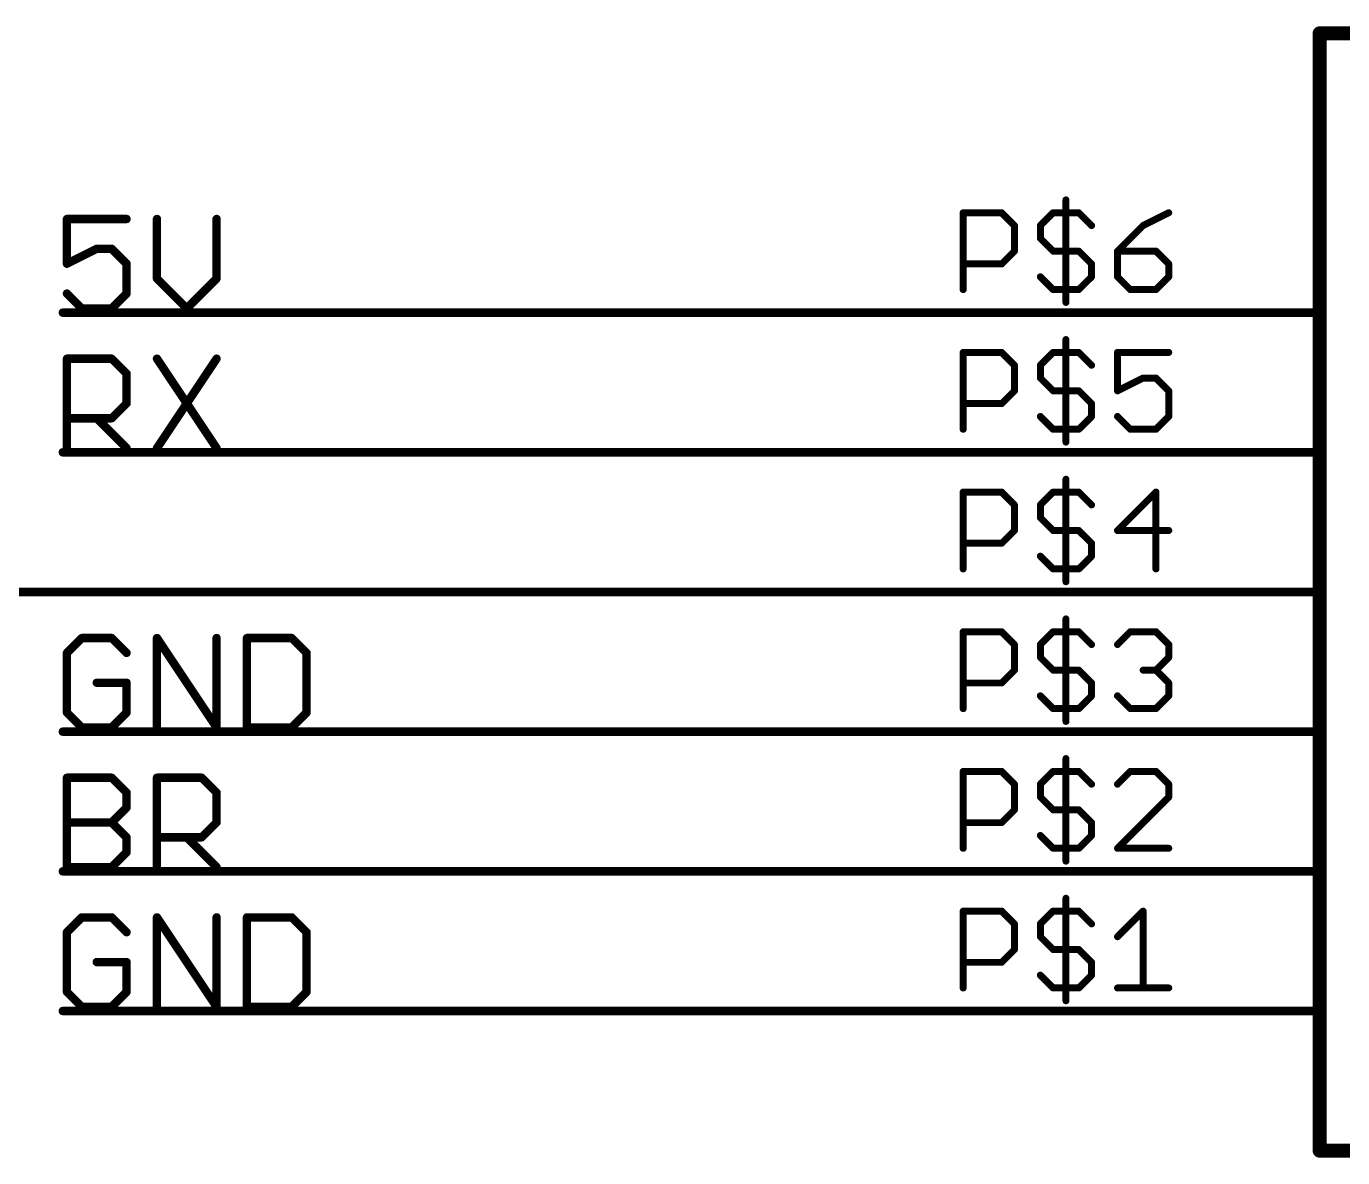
# Model space of a CAD drawing. Extents: x -31 to 132, y -11 to 79.
# Drawn here: x -8.28 to 15.66, y 15.11 to 35.69 of the extents above; entities that cross this region are included whole.
import ezdxf

# ---------------------------------------------------------------- set-up
doc = ezdxf.new("R2010")
doc.units = 0
for name, color, linetype in [('91', 82, 'CONTINUOUS'), ('94', 22, 'CONTINUOUS'), ('95', 253, 'CONTINUOUS')]:
    doc.layers.add(name, color=color, linetype=linetype)

msp = doc.modelspace()

# ---------------------------------------------------------------- linework, layer by layer
at = {"layer": '91', "const_width": 0.1524}
for points in [[(10.16, 30.48), (-7.62, 30.48)], [(10.16, 27.94), (-7.62, 27.94)], [(-17.78, 25.4), (10.16, 25.4)], [(10.16, 22.86), (-7.62, 22.86)], [(10.16, 20.32), (-7.62, 20.32)], [(10.16, 17.78), (-7.62, 17.78)]]:
    msp.add_lwpolyline(points, dxfattribs=at)
at = {"layer": '91', "const_width": 0.0762}
for points in [[(-7.62, 30.5181, 1), (-7.62, 30.4419)], [(10.16, 30.4419, 1), (10.16, 30.5181)], [(-7.62, 27.9781, 1), (-7.62, 27.9019)], [(10.16, 27.9019, 1), (10.16, 27.9781)], [(10.16, 25.3619, 1), (10.16, 25.4381)], [(-7.62, 22.8981, 1), (-7.62, 22.8219)], [(10.16, 22.8219, 1), (10.16, 22.8981)], [(-7.62, 20.3581, 1), (-7.62, 20.2819)], [(10.16, 20.2819, 1), (10.16, 20.3581)], [(-7.62, 17.8181, 1), (-7.62, 17.7419)], [(10.16, 17.7419, 1), (10.16, 17.8181)]]:
    msp.add_lwpolyline(points, format="xyb", dxfattribs=at)
at = {"layer": '94'}
for points, const_width in [([(15.24, 15.24), (15.24, 35.56)], 0.254), ([(15.24, 35.56), (27.94, 35.56)], 0.254), ([(10.16, 30.48), (15.24, 30.48)], 0.1524), ([(10.16, 27.94), (15.24, 27.94)], 0.1524), ([(10.16, 25.4), (15.24, 25.4)], 0.1524), ([(10.16, 22.86), (15.24, 22.86)], 0.1524), ([(10.16, 20.32), (15.24, 20.32)], 0.1524), ([(10.16, 17.78), (15.24, 17.78)], 0.1524), ([(27.94, 15.24), (15.24, 15.24)], 0.254)]:
    msp.add_lwpolyline(points, dxfattribs=dict(at, const_width=const_width))
for points, const_width in [([(15.3035, 35.56, 1), (15.1765, 35.56)], 0.127), ([(15.24, 35.6235, 1), (15.24, 35.4965)], 0.127), ([(10.16, 30.5181, 1), (10.16, 30.4419)], 0.0762), ([(15.24, 30.4419, 1), (15.24, 30.5181)], 0.0762), ([(10.16, 27.9781, 1), (10.16, 27.9019)], 0.0762), ([(15.24, 27.9019, 1), (15.24, 27.9781)], 0.0762), ([(10.16, 25.4381, 1), (10.16, 25.3619)], 0.0762), ([(15.24, 25.3619, 1), (15.24, 25.4381)], 0.0762), ([(10.16, 22.8981, 1), (10.16, 22.8219)], 0.0762), ([(15.24, 22.8219, 1), (15.24, 22.8981)], 0.0762), ([(10.16, 20.3581, 1), (10.16, 20.2819)], 0.0762), ([(15.24, 20.2819, 1), (15.24, 20.3581)], 0.0762), ([(10.16, 17.8181, 1), (10.16, 17.7419)], 0.0762), ([(15.24, 17.7419, 1), (15.24, 17.8181)], 0.0762), ([(15.24, 15.3035, 1), (15.24, 15.1765)], 0.127), ([(15.1765, 15.24, 1), (15.3035, 15.24)], 0.127)]:
    msp.add_lwpolyline(points, format="xyb", dxfattribs=dict(at, const_width=const_width))
at = {"layer": '95'}
for points, const_width in [([(10.6262, 32.5303), (10.6262, 30.6661)], 0.127), ([(8.7569, 30.8991), (8.7569, 32.2973)], 0.127), ([(8.7569, 32.2973), (9.456, 32.2973)], 0.127), ([(9.456, 32.2973), (9.689, 32.0643)], 0.127), ([(10.1601, 32.0643), (10.3932, 32.2973)], 0.127), ([(10.3932, 32.2973), (10.8592, 32.2973)], 0.127), ([(10.8592, 32.2973), (11.0923, 32.0643)], 0.127), ([(12.4955, 32.2973), (12.0295, 32.0643)], 0.127), ([(-6.4591, 32.1832), (-7.5438, 32.1832)], 0.1524), ([(-7.5438, 32.1832), (-7.5438, 31.3697)], 0.1524), ([(-5.9066, 32.1832), (-5.9066, 31.0985)], 0.1524), ([(-4.822, 31.0985), (-4.822, 32.1832)], 0.1524), ([(9.689, 32.0643), (9.689, 31.5982)], 0.127), ([(10.1601, 31.8312), (10.1601, 32.0643)], 0.127), ([(12.0295, 32.0643), (11.5634, 31.5982)], 0.127), ([(10.3932, 31.5982), (10.1601, 31.8312)], 0.127), ([(-7.5438, 31.3697), (-7.0015, 31.6409)], 0.1524), ([(-7.0015, 31.6409), (-6.7303, 31.6409)], 0.1524), ([(-6.7303, 31.6409), (-6.4591, 31.3697)], 0.1524), ([(9.689, 31.5982), (9.456, 31.3652)], 0.127), ([(10.8592, 31.5982), (10.3932, 31.5982)], 0.127), ([(11.0923, 31.3652), (10.8592, 31.5982)], 0.127), ([(11.5634, 31.5982), (11.5634, 31.1321)], 0.127), ([(12.2625, 31.5982), (11.5634, 31.5982)], 0.127), ([(12.4955, 31.3652), (12.2625, 31.5982)], 0.127), ([(-6.4591, 31.3697), (-6.4591, 30.8274)], 0.1524), ([(9.456, 31.3652), (8.7569, 31.3652)], 0.127), ([(11.0923, 31.1321), (11.0923, 31.3652)], 0.127), ([(12.4955, 31.1321), (12.4955, 31.3652)], 0.127), ([(-5.9066, 31.0985), (-5.3643, 30.5562)], 0.1524), ([(-5.3643, 30.5562), (-4.822, 31.0985)], 0.1524), ([(10.1601, 31.1321), (10.3932, 30.8991)], 0.127), ([(10.8592, 30.8991), (11.0923, 31.1321)], 0.127), ([(11.5634, 31.1321), (11.7965, 30.8991)], 0.127), ([(12.2625, 30.8991), (12.4955, 31.1321)], 0.127), ([(-7.2726, 30.5562), (-7.5438, 30.8274)], 0.1524), ([(-6.4591, 30.8274), (-6.7303, 30.5562)], 0.1524), ([(10.3932, 30.8991), (10.8592, 30.8991)], 0.127), ([(11.7965, 30.8991), (12.2625, 30.8991)], 0.127), ([(-6.7303, 30.5562), (-7.2726, 30.5562)], 0.1524), ([(10.6262, 29.9903), (10.6262, 28.1261)], 0.127), ([(-7.5438, 28.0162), (-7.5438, 29.6432)], 0.1524), ([(-7.5438, 29.6432), (-6.7303, 29.6432)], 0.1524), ([(-6.7303, 29.6432), (-6.4591, 29.372)], 0.1524), ([(-5.9066, 29.6432), (-4.822, 28.0162)], 0.1524), ([(-4.822, 29.6432), (-5.9066, 28.0162)], 0.1524), ([(8.7569, 28.3591), (8.7569, 29.7573)], 0.127), ([(8.7569, 29.7573), (9.456, 29.7573)], 0.127), ([(9.456, 29.7573), (9.689, 29.5243)], 0.127), ([(10.1601, 29.5243), (10.3932, 29.7573)], 0.127), ([(10.3932, 29.7573), (10.8592, 29.7573)], 0.127), ([(10.8592, 29.7573), (11.0923, 29.5243)], 0.127), ([(12.4955, 29.7573), (11.5634, 29.7573)], 0.127), ([(11.5634, 29.7573), (11.5634, 29.0582)], 0.127), ([(-6.4591, 29.372), (-6.4591, 28.8297)], 0.1524), ([(9.689, 29.5243), (9.689, 29.0582)], 0.127), ([(10.1601, 29.2912), (10.1601, 29.5243)], 0.127), ([(10.3932, 29.0582), (10.1601, 29.2912)], 0.127), ([(11.5634, 29.0582), (12.0295, 29.2912)], 0.127), ([(12.0295, 29.2912), (12.2625, 29.2912)], 0.127), ([(12.2625, 29.2912), (12.4955, 29.0582)], 0.127), ([(9.689, 29.0582), (9.456, 28.8252)], 0.127), ([(10.8592, 29.0582), (10.3932, 29.0582)], 0.127), ([(11.0923, 28.8252), (10.8592, 29.0582)], 0.127), ([(12.4955, 29.0582), (12.4955, 28.5921)], 0.127), ([(-6.4591, 28.8297), (-6.7303, 28.5585)], 0.1524), ([(9.456, 28.8252), (8.7569, 28.8252)], 0.127), ([(11.0923, 28.5921), (11.0923, 28.8252)], 0.127), ([(-6.7303, 28.5585), (-7.5438, 28.5585)], 0.1524), ([(-7.0015, 28.5585), (-6.4591, 28.0162)], 0.1524), ([(10.1601, 28.5921), (10.3932, 28.3591)], 0.127), ([(10.8592, 28.3591), (11.0923, 28.5921)], 0.127), ([(11.7965, 28.3591), (11.5634, 28.5921)], 0.127), ([(12.4955, 28.5921), (12.2625, 28.3591)], 0.127), ([(10.3932, 28.3591), (10.8592, 28.3591)], 0.127), ([(12.2625, 28.3591), (11.7965, 28.3591)], 0.127), ([(10.6262, 27.4503), (10.6262, 25.5861)], 0.127), ([(8.7569, 25.8191), (8.7569, 27.2173)], 0.127), ([(8.7569, 27.2173), (9.456, 27.2173)], 0.127), ([(9.456, 27.2173), (9.689, 26.9843)], 0.127), ([(10.1601, 26.9843), (10.3932, 27.2173)], 0.127), ([(10.3932, 27.2173), (10.8592, 27.2173)], 0.127), ([(10.8592, 27.2173), (11.0923, 26.9843)], 0.127), ([(12.2625, 27.2173), (11.5634, 26.5182)], 0.127), ([(12.2625, 25.8191), (12.2625, 27.2173)], 0.127), ([(9.689, 26.9843), (9.689, 26.5182)], 0.127), ([(10.1601, 26.7512), (10.1601, 26.9843)], 0.127), ([(10.3932, 26.5182), (10.1601, 26.7512)], 0.127), ([(9.689, 26.5182), (9.456, 26.2852)], 0.127), ([(10.8592, 26.5182), (10.3932, 26.5182)], 0.127), ([(11.0923, 26.2852), (10.8592, 26.5182)], 0.127), ([(11.5634, 26.5182), (12.4955, 26.5182)], 0.127), ([(9.456, 26.2852), (8.7569, 26.2852)], 0.127), ([(11.0923, 26.0521), (11.0923, 26.2852)], 0.127), ([(10.1601, 26.0521), (10.3932, 25.8191)], 0.127), ([(10.8592, 25.8191), (11.0923, 26.0521)], 0.127), ([(10.3932, 25.8191), (10.8592, 25.8191)], 0.127), ([(10.6262, 24.9103), (10.6262, 23.0461)], 0.127), ([(8.7569, 23.2791), (8.7569, 24.6773)], 0.127), ([(8.7569, 24.6773), (9.456, 24.6773)], 0.127), ([(9.456, 24.6773), (9.689, 24.4443)], 0.127), ([(10.1601, 24.4443), (10.3932, 24.6773)], 0.127), ([(10.3932, 24.6773), (10.8592, 24.6773)], 0.127), ([(10.8592, 24.6773), (11.0923, 24.4443)], 0.127), ([(11.5634, 24.4443), (11.7965, 24.6773)], 0.127), ([(11.7965, 24.6773), (12.2625, 24.6773)], 0.127), ([(12.2625, 24.6773), (12.4955, 24.4443)], 0.127), ([(-7.2726, 24.5632), (-7.5438, 24.292)], 0.1524), ([(-6.7303, 24.5632), (-7.2726, 24.5632)], 0.1524), ([(-6.4591, 24.292), (-6.7303, 24.5632)], 0.1524), ([(-5.9066, 22.9362), (-5.9066, 24.5632)], 0.1524), ([(-5.9066, 24.5632), (-4.822, 22.9362)], 0.1524), ([(-4.822, 22.9362), (-4.822, 24.5632)], 0.1524), ([(-4.2695, 24.5632), (-4.2695, 22.9362)], 0.1524), ([(-3.456, 24.5632), (-4.2695, 24.5632)], 0.1524), ([(-3.1848, 24.292), (-3.456, 24.5632)], 0.1524), ([(9.689, 24.4443), (9.689, 23.9782)], 0.127), ([(10.1601, 24.2112), (10.1601, 24.4443)], 0.127), ([(12.4955, 24.4443), (12.4955, 24.2112)], 0.127), ([(-7.5438, 24.292), (-7.5438, 23.2074)], 0.1524), ([(-3.1848, 23.2074), (-3.1848, 24.292)], 0.1524), ([(10.3932, 23.9782), (10.1601, 24.2112)], 0.127), ([(12.4955, 24.2112), (12.2625, 23.9782)], 0.127), ([(9.689, 23.9782), (9.456, 23.7452)], 0.127), ([(10.8592, 23.9782), (10.3932, 23.9782)], 0.127), ([(11.0923, 23.7452), (10.8592, 23.9782)], 0.127), ([(12.2625, 23.9782), (12.0295, 23.9782)], 0.127), ([(12.2625, 23.9782), (12.4955, 23.7452)], 0.127), ([(-6.4591, 23.7497), (-7.0015, 23.7497)], 0.1524), ([(-6.4591, 23.2074), (-6.4591, 23.7497)], 0.1524), ([(9.456, 23.7452), (8.7569, 23.7452)], 0.127), ([(11.0923, 23.5121), (11.0923, 23.7452)], 0.127), ([(12.4955, 23.7452), (12.4955, 23.5121)], 0.127), ([(10.1601, 23.5121), (10.3932, 23.2791)], 0.127), ([(10.8592, 23.2791), (11.0923, 23.5121)], 0.127), ([(11.7965, 23.2791), (11.5634, 23.5121)], 0.127), ([(12.4955, 23.5121), (12.2625, 23.2791)], 0.127), ([(-7.5438, 23.2074), (-7.2726, 22.9362)], 0.1524), ([(-6.7303, 22.9362), (-6.4591, 23.2074)], 0.1524), ([(-3.456, 22.9362), (-3.1848, 23.2074)], 0.1524), ([(10.3932, 23.2791), (10.8592, 23.2791)], 0.127), ([(12.2625, 23.2791), (11.7965, 23.2791)], 0.127), ([(-7.2726, 22.9362), (-6.7303, 22.9362)], 0.1524), ([(-4.2695, 22.9362), (-3.456, 22.9362)], 0.1524), ([(10.6262, 22.3703), (10.6262, 20.5061)], 0.127), ([(-7.5438, 20.3962), (-7.5438, 22.0232)], 0.1524), ([(-7.5438, 22.0232), (-6.7303, 22.0232)], 0.1524), ([(-6.7303, 22.0232), (-6.4591, 21.752)], 0.1524), ([(-5.9066, 20.3962), (-5.9066, 22.0232)], 0.1524), ([(-5.9066, 22.0232), (-5.0932, 22.0232)], 0.1524), ([(-5.0932, 22.0232), (-4.822, 21.752)], 0.1524), ([(8.7569, 20.7391), (8.7569, 22.1373)], 0.127), ([(8.7569, 22.1373), (9.456, 22.1373)], 0.127), ([(9.456, 22.1373), (9.689, 21.9043)], 0.127), ([(10.1601, 21.9043), (10.3932, 22.1373)], 0.127), ([(10.3932, 22.1373), (10.8592, 22.1373)], 0.127), ([(10.8592, 22.1373), (11.0923, 21.9043)], 0.127), ([(11.7965, 22.1373), (11.5634, 21.9043)], 0.127), ([(12.2625, 22.1373), (11.7965, 22.1373)], 0.127), ([(12.4955, 21.9043), (12.2625, 22.1373)], 0.127), ([(-6.4591, 21.752), (-6.4591, 21.4809)], 0.1524), ([(-4.822, 21.752), (-4.822, 21.2097)], 0.1524), ([(9.689, 21.9043), (9.689, 21.4382)], 0.127), ([(10.1601, 21.6712), (10.1601, 21.9043)], 0.127), ([(12.4955, 21.6712), (12.4955, 21.9043)], 0.127), ([(-6.4591, 21.4809), (-6.7303, 21.2097)], 0.1524), ([(10.3932, 21.4382), (10.1601, 21.6712)], 0.127), ([(11.5634, 20.7391), (12.4955, 21.6712)], 0.127), ([(9.689, 21.4382), (9.456, 21.2052)], 0.127), ([(10.8592, 21.4382), (10.3932, 21.4382)], 0.127), ([(11.0923, 21.2052), (10.8592, 21.4382)], 0.127), ([(-7.5438, 21.2097), (-6.7303, 21.2097)], 0.1524), ([(-6.7303, 21.2097), (-6.4591, 20.9385)], 0.1524), ([(-4.822, 21.2097), (-5.0932, 20.9385)], 0.1524), ([(9.456, 21.2052), (8.7569, 21.2052)], 0.127), ([(11.0923, 20.9721), (11.0923, 21.2052)], 0.127), ([(-6.4591, 20.9385), (-6.4591, 20.6674)], 0.1524), ([(-5.0932, 20.9385), (-5.9066, 20.9385)], 0.1524), ([(-5.3643, 20.9385), (-4.822, 20.3962)], 0.1524), ([(10.1601, 20.9721), (10.3932, 20.7391)], 0.127), ([(10.8592, 20.7391), (11.0923, 20.9721)], 0.127), ([(-6.4591, 20.6674), (-6.7303, 20.3962)], 0.1524), ([(10.3932, 20.7391), (10.8592, 20.7391)], 0.127), ([(12.4955, 20.7391), (11.5634, 20.7391)], 0.127), ([(-6.7303, 20.3962), (-7.5438, 20.3962)], 0.1524), ([(10.6262, 19.8303), (10.6262, 17.9661)], 0.127), ([(8.7569, 18.1991), (8.7569, 19.5973)], 0.127), ([(8.7569, 19.5973), (9.456, 19.5973)], 0.127), ([(9.456, 19.5973), (9.689, 19.3643)], 0.127), ([(10.1601, 19.3643), (10.3932, 19.5973)], 0.127), ([(10.3932, 19.5973), (10.8592, 19.5973)], 0.127), ([(10.8592, 19.5973), (11.0923, 19.3643)], 0.127), ([(11.5634, 19.1312), (12.0295, 19.5973)], 0.127), ([(12.0295, 19.5973), (12.0295, 18.1991)], 0.127), ([(-7.2726, 19.4832), (-7.5438, 19.212)], 0.1524), ([(-6.7303, 19.4832), (-7.2726, 19.4832)], 0.1524), ([(-6.4591, 19.212), (-6.7303, 19.4832)], 0.1524), ([(-5.9066, 17.8562), (-5.9066, 19.4832)], 0.1524), ([(-5.9066, 19.4832), (-4.822, 17.8562)], 0.1524), ([(-4.822, 17.8562), (-4.822, 19.4832)], 0.1524), ([(-4.2695, 19.4832), (-4.2695, 17.8562)], 0.1524), ([(-3.456, 19.4832), (-4.2695, 19.4832)], 0.1524), ([(-3.1848, 19.212), (-3.456, 19.4832)], 0.1524), ([(9.689, 19.3643), (9.689, 18.8982)], 0.127), ([(10.1601, 19.1312), (10.1601, 19.3643)], 0.127), ([(-7.5438, 19.212), (-7.5438, 18.1274)], 0.1524), ([(-3.1848, 18.1274), (-3.1848, 19.212)], 0.1524), ([(10.3932, 18.8982), (10.1601, 19.1312)], 0.127), ([(9.689, 18.8982), (9.456, 18.6652)], 0.127), ([(10.8592, 18.8982), (10.3932, 18.8982)], 0.127), ([(11.0923, 18.6652), (10.8592, 18.8982)], 0.127), ([(-6.4591, 18.6697), (-7.0015, 18.6697)], 0.1524), ([(-6.4591, 18.1274), (-6.4591, 18.6697)], 0.1524), ([(9.456, 18.6652), (8.7569, 18.6652)], 0.127), ([(11.0923, 18.4321), (11.0923, 18.6652)], 0.127), ([(10.1601, 18.4321), (10.3932, 18.1991)], 0.127), ([(10.8592, 18.1991), (11.0923, 18.4321)], 0.127), ([(-7.5438, 18.1274), (-7.2726, 17.8562)], 0.1524), ([(-6.7303, 17.8562), (-6.4591, 18.1274)], 0.1524), ([(-3.456, 17.8562), (-3.1848, 18.1274)], 0.1524), ([(10.3932, 18.1991), (10.8592, 18.1991)], 0.127), ([(11.5634, 18.1991), (12.4955, 18.1991)], 0.127), ([(-7.2726, 17.8562), (-6.7303, 17.8562)], 0.1524), ([(-4.2695, 17.8562), (-3.456, 17.8562)], 0.1524)]:
    msp.add_lwpolyline(points, dxfattribs=dict(at, const_width=const_width))
for points, const_width in [([(10.658, 32.5303, 1), (10.5945, 32.5303)], 0.0635), ([(8.7886, 32.2973, 1), (8.7251, 32.2973)], 0.0635), ([(8.7569, 32.329, 1), (8.7569, 32.2655)], 0.0635), ([(9.4784, 32.3197, 1), (9.4335, 32.2748)], 0.0635), ([(9.456, 32.2655, 1), (9.456, 32.329)], 0.0635), ([(10.3932, 32.329, 1), (10.3932, 32.2655)], 0.0635), ([(10.4156, 32.2748, 1), (10.3707, 32.3197)], 0.0635), ([(10.8817, 32.3197, 1), (10.8368, 32.2748)], 0.0635), ([(10.8592, 32.2655, 1), (10.8592, 32.329)], 0.0635), ([(12.5097, 32.2689, 1), (12.4813, 32.3257)], 0.0635), ([(-7.5438, 32.2213, 1), (-7.5438, 32.1451)], 0.0762), ([(-7.5057, 32.1832, 1), (-7.5819, 32.1832)], 0.0762), ([(-6.4591, 32.1451, 1), (-6.4591, 32.2213)], 0.0762), ([(-5.8685, 32.1832, 1), (-5.9447, 32.1832)], 0.0762), ([(-4.7839, 32.1832, 1), (-4.8601, 32.1832)], 0.0762), ([(9.7207, 32.0643, 1), (9.6572, 32.0643)], 0.0635), ([(9.6665, 32.0418, 1), (9.7114, 32.0867)], 0.0635), ([(10.1919, 32.0643, 1), (10.1284, 32.0643)], 0.0635), ([(10.1377, 32.0867, 1), (10.1826, 32.0418)], 0.0635), ([(11.0698, 32.0418, 1), (11.1147, 32.0867)], 0.0635), ([(12.0153, 32.0927, 1), (12.0437, 32.0359)], 0.0635), ([(12.0519, 32.0418, 1), (12.007, 32.0867)], 0.0635), ([(10.1284, 31.8312, 1), (10.1919, 31.8312)], 0.0635), ([(10.1826, 31.8537, 1), (10.1377, 31.8088)], 0.0635), ([(-7.0015, 31.679, 1), (-7.0015, 31.6028)], 0.0762), ([(-6.9844, 31.6068, 1), (-7.0185, 31.6749)], 0.0762), ([(-6.7034, 31.6678, 1), (-6.7572, 31.6139)], 0.0762), ([(-6.7303, 31.6028, 1), (-6.7303, 31.679)], 0.0762), ([(9.6572, 31.5982, 1), (9.7207, 31.5982)], 0.0635), ([(9.7114, 31.5757, 1), (9.6665, 31.6206)], 0.0635), ([(10.3932, 31.6299, 1), (10.3932, 31.5664)], 0.0635), ([(10.3707, 31.5757, 1), (10.4156, 31.6206)], 0.0635), ([(10.8817, 31.6206, 1), (10.8368, 31.5757)], 0.0635), ([(10.8592, 31.5664, 1), (10.8592, 31.6299)], 0.0635), ([(11.5634, 31.6299, 1), (11.5634, 31.5664)], 0.0635), ([(11.5952, 31.5982, 1), (11.5317, 31.5982)], 0.0635), ([(11.541, 31.6206, 1), (11.5859, 31.5757)], 0.0635), ([(12.285, 31.6206, 1), (12.2401, 31.5757)], 0.0635), ([(12.2625, 31.5664, 1), (12.2625, 31.6299)], 0.0635), ([(-7.5608, 31.4038, 1), (-7.5268, 31.3356)], 0.0762), ([(-7.5819, 31.3697, 1), (-7.5057, 31.3697)], 0.0762), ([(-6.421, 31.3697, 1), (-6.4972, 31.3697)], 0.0762), ([(-6.4861, 31.3428, 1), (-6.4322, 31.3966)], 0.0762), ([(8.7569, 31.3969, 1), (8.7569, 31.3334)], 0.0635), ([(9.4335, 31.3876, 1), (9.4784, 31.3427)], 0.0635), ([(9.456, 31.3334, 1), (9.456, 31.3969)], 0.0635), ([(11.124, 31.3652, 1), (11.0605, 31.3652)], 0.0635), ([(11.0698, 31.3427, 1), (11.1147, 31.3876)], 0.0635), ([(12.5273, 31.3652, 1), (12.4638, 31.3652)], 0.0635), ([(12.4731, 31.3427, 1), (12.518, 31.3876)], 0.0635), ([(-5.8797, 31.1255, 1), (-5.9336, 31.0716)], 0.0762), ([(-5.9447, 31.0985, 1), (-5.8685, 31.0985)], 0.0762), ([(-4.8601, 31.0985, 1), (-4.7839, 31.0985)], 0.0762), ([(-4.795, 31.0716, 1), (-4.8489, 31.1255)], 0.0762), ([(10.1826, 31.1546, 1), (10.1377, 31.1097)], 0.0635), ([(11.0605, 31.1321, 1), (11.124, 31.1321)], 0.0635), ([(11.1147, 31.1097, 1), (11.0698, 31.1546)], 0.0635), ([(11.5859, 31.1546, 1), (11.541, 31.1097)], 0.0635), ([(11.5317, 31.1321, 1), (11.5952, 31.1321)], 0.0635), ([(12.4638, 31.1321, 1), (12.5273, 31.1321)], 0.0635), ([(12.518, 31.1097, 1), (12.4731, 31.1546)], 0.0635), ([(-7.5169, 30.8543, 1), (-7.5707, 30.8004)], 0.0762), ([(-6.4322, 30.8004, 1), (-6.4861, 30.8543)], 0.0762), ([(8.7251, 30.8991, 1), (8.7886, 30.8991)], 0.0635), ([(10.3932, 30.9308, 1), (10.3932, 30.8674)], 0.0635), ([(10.3707, 30.8766, 1), (10.4156, 30.9216)], 0.0635), ([(10.8368, 30.9216, 1), (10.8817, 30.8766)], 0.0635), ([(10.8592, 30.8674, 1), (10.8592, 30.9308)], 0.0635), ([(11.7965, 30.9308, 1), (11.7965, 30.8674)], 0.0635), ([(11.774, 30.8766, 1), (11.8189, 30.9216)], 0.0635), ([(12.2401, 30.9216, 1), (12.285, 30.8766)], 0.0635), ([(12.2625, 30.8674, 1), (12.2625, 30.9308)], 0.0635), ([(-6.4972, 30.8274, 1), (-6.421, 30.8274)], 0.0762), ([(10.5945, 30.6661, 1), (10.658, 30.6661)], 0.0635), ([(-7.2726, 30.5943, 1), (-7.2726, 30.5181)], 0.0762), ([(-7.2996, 30.5293, 1), (-7.2457, 30.5831)], 0.0762), ([(-6.7572, 30.5831, 1), (-6.7034, 30.5293)], 0.0762), ([(-6.7303, 30.5181, 1), (-6.7303, 30.5943)], 0.0762), ([(-5.3913, 30.5831, 1), (-5.3374, 30.5293)], 0.0762), ([(-5.3913, 30.5293, 1), (-5.3374, 30.5831)], 0.0762), ([(10.658, 29.9903, 1), (10.5945, 29.9903)], 0.0635), ([(-7.5057, 29.6432, 1), (-7.5819, 29.6432)], 0.0762), ([(-7.5438, 29.6813, 1), (-7.5438, 29.6051)], 0.0762), ([(-6.7034, 29.6701, 1), (-6.7572, 29.6162)], 0.0762), ([(-6.7303, 29.6051, 1), (-6.7303, 29.6813)], 0.0762), ([(-5.8749, 29.6643, 1), (-5.9383, 29.6221)], 0.0762), ([(-4.7903, 29.6221, 1), (-4.8537, 29.6643)], 0.0762), ([(8.7886, 29.7573, 1), (8.7251, 29.7573)], 0.0635), ([(8.7569, 29.789, 1), (8.7569, 29.7255)], 0.0635), ([(9.4784, 29.7797, 1), (9.4335, 29.7348)], 0.0635), ([(9.456, 29.7255, 1), (9.456, 29.789)], 0.0635), ([(10.3932, 29.789, 1), (10.3932, 29.7255)], 0.0635), ([(10.4156, 29.7348, 1), (10.3707, 29.7797)], 0.0635), ([(10.8817, 29.7797, 1), (10.8368, 29.7348)], 0.0635), ([(10.8592, 29.7255, 1), (10.8592, 29.789)], 0.0635), ([(11.5634, 29.789, 1), (11.5634, 29.7255)], 0.0635), ([(11.5952, 29.7573, 1), (11.5317, 29.7573)], 0.0635), ([(12.4955, 29.7255, 1), (12.4955, 29.789)], 0.0635), ([(-6.421, 29.372, 1), (-6.4972, 29.372)], 0.0762), ([(9.7207, 29.5243, 1), (9.6572, 29.5243)], 0.0635), ([(9.6665, 29.5018, 1), (9.7114, 29.5467)], 0.0635), ([(10.1919, 29.5243, 1), (10.1284, 29.5243)], 0.0635), ([(10.1377, 29.5467, 1), (10.1826, 29.5018)], 0.0635), ([(11.0698, 29.5018, 1), (11.1147, 29.5467)], 0.0635), ([(-6.4861, 29.3451, 1), (-6.4322, 29.399)], 0.0762), ([(10.1284, 29.2912, 1), (10.1919, 29.2912)], 0.0635), ([(10.1826, 29.3137, 1), (10.1377, 29.2688)], 0.0635), ([(12.0295, 29.323, 1), (12.0295, 29.2595)], 0.0635), ([(12.0437, 29.2628, 1), (12.0153, 29.3196)], 0.0635), ([(12.285, 29.3137, 1), (12.2401, 29.2688)], 0.0635), ([(12.2625, 29.2595, 1), (12.2625, 29.323)], 0.0635), ([(9.6572, 29.0582, 1), (9.7207, 29.0582)], 0.0635), ([(9.7114, 29.0357, 1), (9.6665, 29.0806)], 0.0635), ([(10.3932, 29.0899, 1), (10.3932, 29.0264)], 0.0635), ([(10.3707, 29.0357, 1), (10.4156, 29.0806)], 0.0635), ([(10.8817, 29.0806, 1), (10.8368, 29.0357)], 0.0635), ([(10.8592, 29.0264, 1), (10.8592, 29.0899)], 0.0635), ([(11.5492, 29.0866, 1), (11.5776, 29.0298)], 0.0635), ([(11.5317, 29.0582, 1), (11.5952, 29.0582)], 0.0635), ([(12.5273, 29.0582, 1), (12.4638, 29.0582)], 0.0635), ([(12.4731, 29.0357, 1), (12.518, 29.0806)], 0.0635), ([(-6.4972, 28.8297, 1), (-6.421, 28.8297)], 0.0762), ([(-6.4322, 28.8028, 1), (-6.4861, 28.8566)], 0.0762), ([(8.7569, 28.8569, 1), (8.7569, 28.7934)], 0.0635), ([(9.4335, 28.8476, 1), (9.4784, 28.8027)], 0.0635), ([(9.456, 28.7934, 1), (9.456, 28.8569)], 0.0635), ([(11.124, 28.8252, 1), (11.0605, 28.8252)], 0.0635), ([(11.0698, 28.8027, 1), (11.1147, 28.8476)], 0.0635), ([(-7.5438, 28.5966, 1), (-7.5438, 28.5204)], 0.0762), ([(-6.9745, 28.5855, 1), (-7.0284, 28.5316)], 0.0762), ([(-6.7572, 28.5855, 1), (-6.7034, 28.5316)], 0.0762), ([(-6.7303, 28.5204, 1), (-6.7303, 28.5966)], 0.0762), ([(10.1826, 28.6146, 1), (10.1377, 28.5697)], 0.0635), ([(11.0605, 28.5921, 1), (11.124, 28.5921)], 0.0635), ([(11.1147, 28.5697, 1), (11.0698, 28.6146)], 0.0635), ([(11.5859, 28.6146, 1), (11.541, 28.5697)], 0.0635), ([(12.4638, 28.5921, 1), (12.5273, 28.5921)], 0.0635), ([(12.518, 28.5697, 1), (12.4731, 28.6146)], 0.0635), ([(8.7251, 28.3591, 1), (8.7886, 28.3591)], 0.0635), ([(10.3932, 28.3909, 1), (10.3932, 28.3274)], 0.0635), ([(10.3707, 28.3366, 1), (10.4156, 28.3816)], 0.0635), ([(10.8368, 28.3816, 1), (10.8817, 28.3366)], 0.0635), ([(10.8592, 28.3274, 1), (10.8592, 28.3909)], 0.0635), ([(11.7965, 28.3909, 1), (11.7965, 28.3274)], 0.0635), ([(11.774, 28.3366, 1), (11.8189, 28.3816)], 0.0635), ([(12.2401, 28.3816, 1), (12.285, 28.3366)], 0.0635), ([(12.2625, 28.3274, 1), (12.2625, 28.3909)], 0.0635), ([(-7.5819, 28.0162, 1), (-7.5057, 28.0162)], 0.0762), ([(-6.4861, 27.9893, 1), (-6.4322, 28.0431)], 0.0762), ([(-5.9383, 28.0373, 1), (-5.8749, 27.9951)], 0.0762), ([(-4.8537, 27.9951, 1), (-4.7903, 28.0373)], 0.0762), ([(10.5945, 28.1261, 1), (10.658, 28.1261)], 0.0635), ([(10.658, 27.4503, 1), (10.5945, 27.4503)], 0.0635), ([(8.7886, 27.2173, 1), (8.7251, 27.2173)], 0.0635), ([(8.7569, 27.249, 1), (8.7569, 27.1855)], 0.0635), ([(9.4784, 27.2397, 1), (9.4335, 27.1948)], 0.0635), ([(9.456, 27.1855, 1), (9.456, 27.249)], 0.0635), ([(10.3932, 27.249, 1), (10.3932, 27.1855)], 0.0635), ([(10.4156, 27.1948, 1), (10.3707, 27.2397)], 0.0635), ([(10.8817, 27.2397, 1), (10.8368, 27.1948)], 0.0635), ([(10.8592, 27.1855, 1), (10.8592, 27.249)], 0.0635), ([(12.2943, 27.2173, 1), (12.2308, 27.2173)], 0.0635), ([(12.285, 27.1948, 1), (12.2401, 27.2397)], 0.0635), ([(9.7207, 26.9843, 1), (9.6572, 26.9843)], 0.0635), ([(9.6665, 26.9618, 1), (9.7114, 27.0067)], 0.0635), ([(10.1919, 26.9843, 1), (10.1284, 26.9843)], 0.0635), ([(10.1377, 27.0067, 1), (10.1826, 26.9618)], 0.0635), ([(10.1826, 26.7737, 1), (10.1377, 26.7288)], 0.0635), ([(11.0698, 26.9618, 1), (11.1147, 27.0067)], 0.0635), ([(9.7114, 26.4957, 1), (9.6665, 26.5406)], 0.0635), ([(10.1284, 26.7512, 1), (10.1919, 26.7512)], 0.0635), ([(10.3932, 26.5499, 1), (10.3932, 26.4864)], 0.0635), ([(10.8817, 26.5406, 1), (10.8368, 26.4957)], 0.0635), ([(10.8592, 26.4864, 1), (10.8592, 26.5499)], 0.0635), ([(11.5634, 26.5499, 1), (11.5634, 26.4864)], 0.0635), ([(12.4955, 26.4864, 1), (12.4955, 26.5499)], 0.0635), ([(8.7569, 26.3169, 1), (8.7569, 26.2534)], 0.0635), ([(9.4335, 26.3076, 1), (9.4784, 26.2627)], 0.0635), ([(9.456, 26.2534, 1), (9.456, 26.3169)], 0.0635), ([(9.6572, 26.5182, 1), (9.7207, 26.5182)], 0.0635), ([(10.3707, 26.4957, 1), (10.4156, 26.5406)], 0.0635), ([(11.124, 26.2852, 1), (11.0605, 26.2852)], 0.0635), ([(11.0698, 26.2627, 1), (11.1147, 26.3076)], 0.0635), ([(11.541, 26.5406, 1), (11.5859, 26.4957)], 0.0635), ([(10.1826, 26.0746, 1), (10.1377, 26.0297)], 0.0635), ([(11.1147, 26.0297, 1), (11.0698, 26.0746)], 0.0635), ([(10.3932, 25.8509, 1), (10.3932, 25.7874)], 0.0635), ([(10.3707, 25.7966, 1), (10.4156, 25.8416)], 0.0635), ([(10.8368, 25.8416, 1), (10.8817, 25.7966)], 0.0635), ([(10.8592, 25.7874, 1), (10.8592, 25.8509)], 0.0635), ([(11.0605, 26.0521, 1), (11.124, 26.0521)], 0.0635), ([(8.7251, 25.8191, 1), (8.7886, 25.8191)], 0.0635), ([(10.5945, 25.5861, 1), (10.658, 25.5861)], 0.0635), ([(12.2308, 25.8191, 1), (12.2943, 25.8191)], 0.0635), ([(10.658, 24.9103, 1), (10.5945, 24.9103)], 0.0635), ([(8.7886, 24.6773, 1), (8.7251, 24.6773)], 0.0635), ([(8.7569, 24.709, 1), (8.7569, 24.6455)], 0.0635), ([(9.4784, 24.6997, 1), (9.4335, 24.6548)], 0.0635), ([(9.456, 24.6455, 1), (9.456, 24.709)], 0.0635), ([(10.3932, 24.709, 1), (10.3932, 24.6455)], 0.0635), ([(10.4156, 24.6548, 1), (10.3707, 24.6997)], 0.0635), ([(10.8817, 24.6997, 1), (10.8368, 24.6548)], 0.0635), ([(10.8592, 24.6455, 1), (10.8592, 24.709)], 0.0635), ([(11.7965, 24.709, 1), (11.7965, 24.6455)], 0.0635), ([(11.8189, 24.6548, 1), (11.774, 24.6997)], 0.0635), ([(12.285, 24.6997, 1), (12.2401, 24.6548)], 0.0635), ([(12.2625, 24.6455, 1), (12.2625, 24.709)], 0.0635), ([(-7.2726, 24.6013, 1), (-7.2726, 24.5251)], 0.0762), ([(-7.2457, 24.5362, 1), (-7.2996, 24.5901)], 0.0762), ([(-6.7034, 24.5901, 1), (-6.7572, 24.5362)], 0.0762), ([(-6.7303, 24.5251, 1), (-6.7303, 24.6013)], 0.0762), ([(-5.8685, 24.5632, 1), (-5.9447, 24.5632)], 0.0762), ([(-5.8749, 24.5843, 1), (-5.9383, 24.5421)], 0.0762), ([(-4.7839, 24.5632, 1), (-4.8601, 24.5632)], 0.0762), ([(-4.2314, 24.5632, 1), (-4.3076, 24.5632)], 0.0762), ([(-4.2695, 24.6013, 1), (-4.2695, 24.5251)], 0.0762), ([(-3.4291, 24.5901, 1), (-3.4829, 24.5362)], 0.0762), ([(-3.456, 24.5251, 1), (-3.456, 24.6013)], 0.0762), ([(9.7207, 24.4443, 1), (9.6572, 24.4443)], 0.0635), ([(9.6665, 24.4218, 1), (9.7114, 24.4667)], 0.0635), ([(10.1919, 24.4443, 1), (10.1284, 24.4443)], 0.0635), ([(10.1377, 24.4667, 1), (10.1826, 24.4218)], 0.0635), ([(11.0698, 24.4218, 1), (11.1147, 24.4667)], 0.0635), ([(11.541, 24.4667, 1), (11.5859, 24.4218)], 0.0635), ([(12.5273, 24.4443, 1), (12.4638, 24.4443)], 0.0635), ([(12.4731, 24.4218, 1), (12.518, 24.4667)], 0.0635), ([(-7.5057, 24.292, 1), (-7.5819, 24.292)], 0.0762), ([(-7.5707, 24.319, 1), (-7.5169, 24.2651)], 0.0762), ([(-6.4861, 24.2651, 1), (-6.4322, 24.319)], 0.0762), ([(-3.1467, 24.292, 1), (-3.2229, 24.292)], 0.0762), ([(-3.2118, 24.2651, 1), (-3.1579, 24.319)], 0.0762), ([(10.1284, 24.2112, 1), (10.1919, 24.2112)], 0.0635), ([(10.1826, 24.2337, 1), (10.1377, 24.1888)], 0.0635), ([(12.4638, 24.2112, 1), (12.5273, 24.2112)], 0.0635), ([(12.518, 24.1888, 1), (12.4731, 24.2337)], 0.0635), ([(9.6572, 23.9782, 1), (9.7207, 23.9782)], 0.0635), ([(9.7114, 23.9557, 1), (9.6665, 24.0006)], 0.0635), ([(10.3932, 24.0099, 1), (10.3932, 23.9464)], 0.0635), ([(10.3707, 23.9557, 1), (10.4156, 24.0006)], 0.0635), ([(10.8817, 24.0006, 1), (10.8368, 23.9557)], 0.0635), ([(10.8592, 23.9464, 1), (10.8592, 24.0099)], 0.0635), ([(12.0295, 24.0099, 1), (12.0295, 23.9464)], 0.0635), ([(12.285, 24.0006, 1), (12.2401, 23.9557)], 0.0635), ([(12.2401, 24.0006, 1), (12.285, 23.9557)], 0.0635), ([(12.2625, 23.9464, 1), (12.2625, 24.0099)], 0.0635), ([(-7.0015, 23.7878, 1), (-7.0015, 23.7116)], 0.0762), ([(-6.421, 23.7497, 1), (-6.4972, 23.7497)], 0.0762), ([(-6.4591, 23.7116, 1), (-6.4591, 23.7878)], 0.0762), ([(8.7569, 23.7769, 1), (8.7569, 23.7134)], 0.0635), ([(9.4335, 23.7676, 1), (9.4784, 23.7227)], 0.0635), ([(9.456, 23.7134, 1), (9.456, 23.7769)], 0.0635), ([(11.124, 23.7452, 1), (11.0605, 23.7452)], 0.0635), ([(11.0698, 23.7227, 1), (11.1147, 23.7676)], 0.0635), ([(12.5273, 23.7452, 1), (12.4638, 23.7452)], 0.0635), ([(12.4731, 23.7227, 1), (12.518, 23.7676)], 0.0635), ([(10.1826, 23.5346, 1), (10.1377, 23.4897)], 0.0635), ([(11.0605, 23.5121, 1), (11.124, 23.5121)], 0.0635), ([(11.1147, 23.4897, 1), (11.0698, 23.5346)], 0.0635), ([(11.5859, 23.5346, 1), (11.541, 23.4897)], 0.0635), ([(12.4638, 23.5121, 1), (12.5273, 23.5121)], 0.0635), ([(12.518, 23.4897, 1), (12.4731, 23.5346)], 0.0635), ([(-7.5169, 23.2343, 1), (-7.5707, 23.1804)], 0.0762), ([(-7.5819, 23.2074, 1), (-7.5057, 23.2074)], 0.0762), ([(-6.4972, 23.2074, 1), (-6.421, 23.2074)], 0.0762), ([(-6.4322, 23.1804, 1), (-6.4861, 23.2343)], 0.0762), ([(-3.2229, 23.2074, 1), (-3.1467, 23.2074)], 0.0762), ([(-3.1579, 23.1804, 1), (-3.2118, 23.2343)], 0.0762), ([(8.7251, 23.2791, 1), (8.7886, 23.2791)], 0.0635), ([(10.3932, 23.3108, 1), (10.3932, 23.2474)], 0.0635), ([(10.3707, 23.2566, 1), (10.4156, 23.3016)], 0.0635), ([(10.8368, 23.3016, 1), (10.8817, 23.2566)], 0.0635), ([(10.8592, 23.2474, 1), (10.8592, 23.3108)], 0.0635), ([(11.7965, 23.3108, 1), (11.7965, 23.2474)], 0.0635), ([(11.774, 23.2566, 1), (11.8189, 23.3016)], 0.0635), ([(12.2401, 23.3016, 1), (12.285, 23.2566)], 0.0635), ([(12.2625, 23.2474, 1), (12.2625, 23.3108)], 0.0635), ([(-7.2726, 22.9743, 1), (-7.2726, 22.8981)], 0.0762), ([(-7.2996, 22.9093, 1), (-7.2457, 22.9631)], 0.0762), ([(-6.7572, 22.9631, 1), (-6.7034, 22.9093)], 0.0762), ([(-6.7303, 22.8981, 1), (-6.7303, 22.9743)], 0.0762), ([(-4.8537, 22.9151, 1), (-4.7903, 22.9573)], 0.0762), ([(-4.2695, 22.9743, 1), (-4.2695, 22.8981)], 0.0762), ([(-3.4829, 22.9631, 1), (-3.4291, 22.9093)], 0.0762), ([(-3.456, 22.8981, 1), (-3.456, 22.9743)], 0.0762), ([(10.5945, 23.0461, 1), (10.658, 23.0461)], 0.0635), ([(-5.9447, 22.9362, 1), (-5.8685, 22.9362)], 0.0762), ([(-4.8601, 22.9362, 1), (-4.7839, 22.9362)], 0.0762), ([(-4.3076, 22.9362, 1), (-4.2314, 22.9362)], 0.0762), ([(10.658, 22.3703, 1), (10.5945, 22.3703)], 0.0635), ([(-7.5057, 22.0232, 1), (-7.5819, 22.0232)], 0.0762), ([(-7.5438, 22.0613, 1), (-7.5438, 21.9851)], 0.0762), ([(-6.7034, 22.0501, 1), (-6.7572, 21.9962)], 0.0762), ([(-6.7303, 21.9851, 1), (-6.7303, 22.0613)], 0.0762), ([(-5.8685, 22.0232, 1), (-5.9447, 22.0232)], 0.0762), ([(-5.9066, 22.0613, 1), (-5.9066, 21.9851)], 0.0762), ([(-5.0662, 22.0501, 1), (-5.1201, 21.9962)], 0.0762), ([(-5.0932, 21.9851, 1), (-5.0932, 22.0613)], 0.0762), ([(8.7886, 22.1373, 1), (8.7251, 22.1373)], 0.0635), ([(8.7569, 22.169, 1), (8.7569, 22.1055)], 0.0635), ([(9.4784, 22.1597, 1), (9.4335, 22.1148)], 0.0635), ([(9.456, 22.1055, 1), (9.456, 22.169)], 0.0635), ([(10.3932, 22.169, 1), (10.3932, 22.1055)], 0.0635), ([(10.4156, 22.1148, 1), (10.3707, 22.1597)], 0.0635), ([(10.8817, 22.1597, 1), (10.8368, 22.1148)], 0.0635), ([(10.8592, 22.1055, 1), (10.8592, 22.169)], 0.0635), ([(11.7965, 22.169, 1), (11.7965, 22.1055)], 0.0635), ([(11.8189, 22.1148, 1), (11.774, 22.1597)], 0.0635), ([(12.285, 22.1597, 1), (12.2401, 22.1148)], 0.0635), ([(12.2625, 22.1055, 1), (12.2625, 22.169)], 0.0635), ([(-6.421, 21.752, 1), (-6.4972, 21.752)], 0.0762), ([(-6.4861, 21.7251, 1), (-6.4322, 21.779)], 0.0762), ([(-4.7839, 21.752, 1), (-4.8601, 21.752)], 0.0762), ([(-4.8489, 21.7251, 1), (-4.795, 21.779)], 0.0762), ([(9.7207, 21.9043, 1), (9.6572, 21.9043)], 0.0635), ([(9.6665, 21.8818, 1), (9.7114, 21.9267)], 0.0635), ([(10.1919, 21.9043, 1), (10.1284, 21.9043)], 0.0635), ([(10.1377, 21.9267, 1), (10.1826, 21.8818)], 0.0635), ([(11.0698, 21.8818, 1), (11.1147, 21.9267)], 0.0635), ([(11.541, 21.9267, 1), (11.5859, 21.8818)], 0.0635), ([(12.5273, 21.9043, 1), (12.4638, 21.9043)], 0.0635), ([(12.4731, 21.8818, 1), (12.518, 21.9267)], 0.0635), ([(-6.4322, 21.4539, 1), (-6.4861, 21.5078)], 0.0762), ([(10.1284, 21.6712, 1), (10.1919, 21.6712)], 0.0635), ([(10.1826, 21.6937, 1), (10.1377, 21.6488)], 0.0635), ([(12.4638, 21.6712, 1), (12.5273, 21.6712)], 0.0635), ([(12.518, 21.6488, 1), (12.4731, 21.6937)], 0.0635), ([(-6.4972, 21.4809, 1), (-6.421, 21.4809)], 0.0762), ([(9.6572, 21.4382, 1), (9.7207, 21.4382)], 0.0635), ([(9.7114, 21.4157, 1), (9.6665, 21.4606)], 0.0635), ([(10.3932, 21.4699, 1), (10.3932, 21.4064)], 0.0635), ([(10.3707, 21.4157, 1), (10.4156, 21.4606)], 0.0635), ([(10.8817, 21.4606, 1), (10.8368, 21.4157)], 0.0635), ([(10.8592, 21.4064, 1), (10.8592, 21.4699)], 0.0635), ([(-7.5438, 21.2478, 1), (-7.5438, 21.1716)], 0.0762), ([(-6.7034, 21.2366, 1), (-6.7572, 21.1828)], 0.0762), ([(-6.7572, 21.2366, 1), (-6.7034, 21.1828)], 0.0762), ([(-6.7303, 21.1716, 1), (-6.7303, 21.2478)], 0.0762), ([(-4.8601, 21.2097, 1), (-4.7839, 21.2097)], 0.0762), ([(-4.795, 21.1828, 1), (-4.8489, 21.2366)], 0.0762), ([(8.7569, 21.2369, 1), (8.7569, 21.1734)], 0.0635), ([(9.4335, 21.2276, 1), (9.4784, 21.1827)], 0.0635), ([(9.456, 21.1734, 1), (9.456, 21.2369)], 0.0635), ([(11.124, 21.2052, 1), (11.0605, 21.2052)], 0.0635), ([(11.0698, 21.1827, 1), (11.1147, 21.2276)], 0.0635), ([(-6.421, 20.9385, 1), (-6.4972, 20.9385)], 0.0762), ([(-6.4861, 20.9116, 1), (-6.4322, 20.9655)], 0.0762), ([(-5.9066, 20.9766, 1), (-5.9066, 20.9004)], 0.0762), ([(-5.3374, 20.9655, 1), (-5.3913, 20.9116)], 0.0762), ([(-5.1201, 20.9655, 1), (-5.0662, 20.9116)], 0.0762), ([(-5.0932, 20.9004, 1), (-5.0932, 20.9766)], 0.0762), ([(10.1826, 20.9946, 1), (10.1377, 20.9497)], 0.0635), ([(11.0605, 20.9721, 1), (11.124, 20.9721)], 0.0635), ([(11.1147, 20.9497, 1), (11.0698, 20.9946)], 0.0635), ([(-6.4972, 20.6674, 1), (-6.421, 20.6674)], 0.0762), ([(-6.4322, 20.6404, 1), (-6.4861, 20.6943)], 0.0762), ([(8.7251, 20.7391, 1), (8.7886, 20.7391)], 0.0635), ([(10.3932, 20.7708, 1), (10.3932, 20.7074)], 0.0635), ([(10.3707, 20.7166, 1), (10.4156, 20.7616)], 0.0635), ([(10.8368, 20.7616, 1), (10.8817, 20.7166)], 0.0635), ([(10.8592, 20.7074, 1), (10.8592, 20.7708)], 0.0635), ([(11.5634, 20.7708, 1), (11.5634, 20.7074)], 0.0635), ([(11.541, 20.7616, 1), (11.5859, 20.7166)], 0.0635), ([(12.4955, 20.7074, 1), (12.4955, 20.7708)], 0.0635), ([(-7.5438, 20.4343, 1), (-7.5438, 20.3581)], 0.0762), ([(-7.5819, 20.3962, 1), (-7.5057, 20.3962)], 0.0762), ([(-6.7572, 20.4231, 1), (-6.7034, 20.3693)], 0.0762), ([(-6.7303, 20.3581, 1), (-6.7303, 20.4343)], 0.0762), ([(-5.9447, 20.3962, 1), (-5.8685, 20.3962)], 0.0762), ([(-4.8489, 20.3693, 1), (-4.795, 20.4231)], 0.0762), ([(10.5945, 20.5061, 1), (10.658, 20.5061)], 0.0635), ([(10.658, 19.8303, 1), (10.5945, 19.8303)], 0.0635), ([(8.7886, 19.5973, 1), (8.7251, 19.5973)], 0.0635), ([(8.7569, 19.629, 1), (8.7569, 19.5655)], 0.0635), ([(9.4784, 19.6197, 1), (9.4335, 19.5748)], 0.0635), ([(9.456, 19.5655, 1), (9.456, 19.629)], 0.0635), ([(10.3932, 19.629, 1), (10.3932, 19.5655)], 0.0635), ([(10.4156, 19.5748, 1), (10.3707, 19.6197)], 0.0635), ([(10.8817, 19.6197, 1), (10.8368, 19.5748)], 0.0635), ([(10.8592, 19.5655, 1), (10.8592, 19.629)], 0.0635), ([(12.0612, 19.5973, 1), (11.9977, 19.5973)], 0.0635), ([(12.0519, 19.5748, 1), (12.007, 19.6197)], 0.0635), ([(-7.2726, 19.5213, 1), (-7.2726, 19.4451)], 0.0762), ([(-7.2457, 19.4562, 1), (-7.2996, 19.5101)], 0.0762), ([(-6.7034, 19.5101, 1), (-6.7572, 19.4562)], 0.0762), ([(-6.7303, 19.4451, 1), (-6.7303, 19.5213)], 0.0762), ([(-5.8685, 19.4832, 1), (-5.9447, 19.4832)], 0.0762), ([(-5.8749, 19.5043, 1), (-5.9383, 19.4621)], 0.0762), ([(-4.7839, 19.4832, 1), (-4.8601, 19.4832)], 0.0762), ([(-4.2314, 19.4832, 1), (-4.3076, 19.4832)], 0.0762), ([(-4.2695, 19.5213, 1), (-4.2695, 19.4451)], 0.0762), ([(-3.4291, 19.5101, 1), (-3.4829, 19.4562)], 0.0762), ([(-3.456, 19.4451, 1), (-3.456, 19.5213)], 0.0762), ([(9.7207, 19.3643, 1), (9.6572, 19.3643)], 0.0635), ([(9.6665, 19.3418, 1), (9.7114, 19.3867)], 0.0635), ([(10.1919, 19.3643, 1), (10.1284, 19.3643)], 0.0635), ([(10.1377, 19.3867, 1), (10.1826, 19.3418)], 0.0635), ([(11.0698, 19.3418, 1), (11.1147, 19.3867)], 0.0635), ([(-7.5057, 19.212, 1), (-7.5819, 19.212)], 0.0762), ([(-7.5707, 19.239, 1), (-7.5169, 19.1851)], 0.0762), ([(-6.4861, 19.1851, 1), (-6.4322, 19.239)], 0.0762), ([(-3.1467, 19.212, 1), (-3.2229, 19.212)], 0.0762), ([(-3.2118, 19.1851, 1), (-3.1579, 19.239)], 0.0762), ([(10.1284, 19.1312, 1), (10.1919, 19.1312)], 0.0635), ([(10.1826, 19.1537, 1), (10.1377, 19.1088)], 0.0635), ([(11.541, 19.1537, 1), (11.5859, 19.1088)], 0.0635), ([(9.6572, 18.8982, 1), (9.7207, 18.8982)], 0.0635), ([(9.7114, 18.8757, 1), (9.6665, 18.9206)], 0.0635), ([(10.3932, 18.9299, 1), (10.3932, 18.8664)], 0.0635), ([(10.3707, 18.8757, 1), (10.4156, 18.9206)], 0.0635), ([(10.8817, 18.9206, 1), (10.8368, 18.8757)], 0.0635), ([(10.8592, 18.8664, 1), (10.8592, 18.9299)], 0.0635), ([(-7.0015, 18.7078, 1), (-7.0015, 18.6316)], 0.0762), ([(-6.421, 18.6697, 1), (-6.4972, 18.6697)], 0.0762), ([(-6.4591, 18.6316, 1), (-6.4591, 18.7078)], 0.0762), ([(8.7569, 18.6969, 1), (8.7569, 18.6334)], 0.0635), ([(9.4335, 18.6876, 1), (9.4784, 18.6427)], 0.0635), ([(9.456, 18.6334, 1), (9.456, 18.6969)], 0.0635), ([(11.124, 18.6652, 1), (11.0605, 18.6652)], 0.0635), ([(11.0698, 18.6427, 1), (11.1147, 18.6876)], 0.0635), ([(10.1826, 18.4546, 1), (10.1377, 18.4097)], 0.0635), ([(11.0605, 18.4321, 1), (11.124, 18.4321)], 0.0635), ([(11.1147, 18.4097, 1), (11.0698, 18.4546)], 0.0635), ([(-7.5169, 18.1543, 1), (-7.5707, 18.1004)], 0.0762), ([(-6.4322, 18.1004, 1), (-6.4861, 18.1543)], 0.0762), ([(-3.1579, 18.1004, 1), (-3.2118, 18.1543)], 0.0762), ([(8.7251, 18.1991, 1), (8.7886, 18.1991)], 0.0635), ([(10.3932, 18.2309, 1), (10.3932, 18.1674)], 0.0635), ([(10.3707, 18.1766, 1), (10.4156, 18.2216)], 0.0635), ([(10.8368, 18.2216, 1), (10.8817, 18.1766)], 0.0635), ([(10.8592, 18.1674, 1), (10.8592, 18.2309)], 0.0635), ([(11.5634, 18.2309, 1), (11.5634, 18.1674)], 0.0635), ([(11.9977, 18.1991, 1), (12.0612, 18.1991)], 0.0635), ([(12.4955, 18.1674, 1), (12.4955, 18.2309)], 0.0635), ([(-7.5819, 18.1274, 1), (-7.5057, 18.1274)], 0.0762), ([(-6.4972, 18.1274, 1), (-6.421, 18.1274)], 0.0762), ([(-3.2229, 18.1274, 1), (-3.1467, 18.1274)], 0.0762), ([(10.5945, 17.9661, 1), (10.658, 17.9661)], 0.0635), ([(-7.2726, 17.8943, 1), (-7.2726, 17.8181)], 0.0762), ([(-7.2996, 17.8293, 1), (-7.2457, 17.8831)], 0.0762), ([(-6.7572, 17.8831, 1), (-6.7034, 17.8293)], 0.0762), ([(-6.7303, 17.8181, 1), (-6.7303, 17.8943)], 0.0762), ([(-5.9447, 17.8562, 1), (-5.8685, 17.8562)], 0.0762), ([(-4.8601, 17.8562, 1), (-4.7839, 17.8562)], 0.0762), ([(-4.8537, 17.8351, 1), (-4.7903, 17.8773)], 0.0762), ([(-4.2695, 17.8943, 1), (-4.2695, 17.8181)], 0.0762), ([(-4.3076, 17.8562, 1), (-4.2314, 17.8562)], 0.0762), ([(-3.4829, 17.8831, 1), (-3.4291, 17.8293)], 0.0762), ([(-3.456, 17.8181, 1), (-3.456, 17.8943)], 0.0762)]:
    msp.add_lwpolyline(points, format="xyb", dxfattribs=dict(at, const_width=const_width))

doc.saveas('drawing.dxf')
